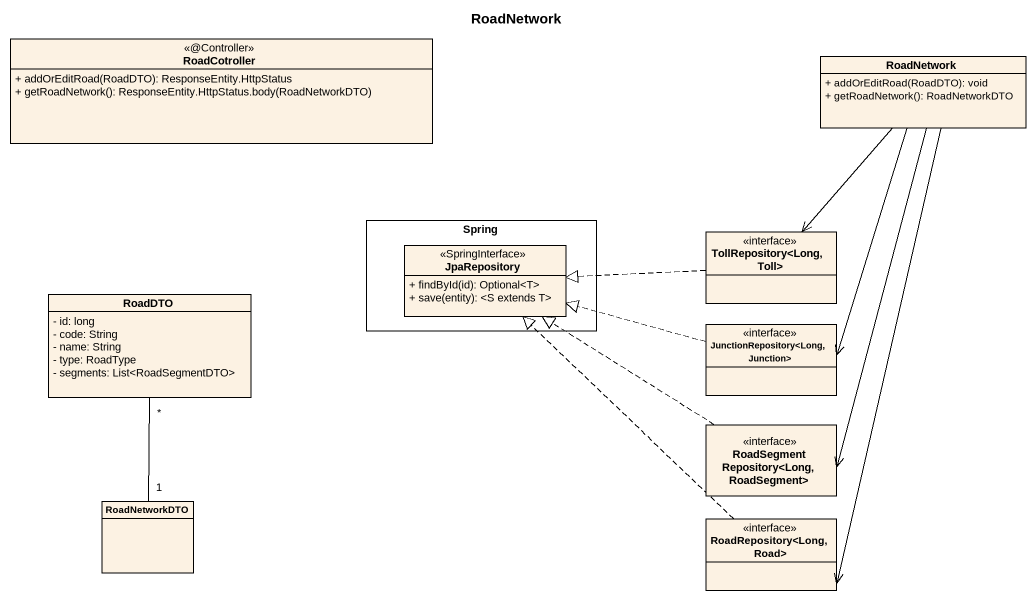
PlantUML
@startuml
title RoadNetwork
hide circle
hide empty members
skinparam classAttributeIconSize 0
class RoadCotroller <<@Controller>> {
  + addOrEditRoad(RoadDTO): ResponseEntity.HttpStatus
  + getRoadNetwork(): ResponseEntity.HttpStatus.body(RoadNetworkDTO)
}
class RoadNetwork {
  + addOrEditRoad(RoadDTO): void
  + getRoadNetwork(): RoadNetworkDTO
}
rectangle Spring {
  class JpaRepository <<SpringInterface>> {
    + findById(id): Optional<T>
    + save(entity): ~<S extends T>
  }
}
class "TollRepository<Long, Toll>" as TollRepository_Long_Toll <<interface>>
class RoadDTO {
  - id: long
  - code: String
  - name: String
  - type: RoadType
  - segments: List<RoadSegmentDTO>
}
class "JunctionRepository<Long, Junction>" as JunctionRepository_Long <<interface>>
class "RoadSegmentRepository<Long, RoadSegment>" as RoadSegmentRepository_Long <<interface>>
class RoadNetworkDTO
class "RoadRepository<Long, Road>" as RoadRepository_Long_Road <<interface>>
RoadNetwork --> TollRepository_Long_Toll
RoadNetwork --> JunctionRepository_Long
RoadNetwork --> RoadSegmentRepository_Long
RoadNetwork --> RoadRepository_Long_Road
TollRepository_Long_Toll .left.|> JpaRepository
RoadDTO "*" -- "1" RoadNetworkDTO
JunctionRepository_Long .left.|> JpaRepository
RoadSegmentRepository_Long .up.|> JpaRepository
RoadRepository_Long_Road .up.|> JpaRepository
@enduml
